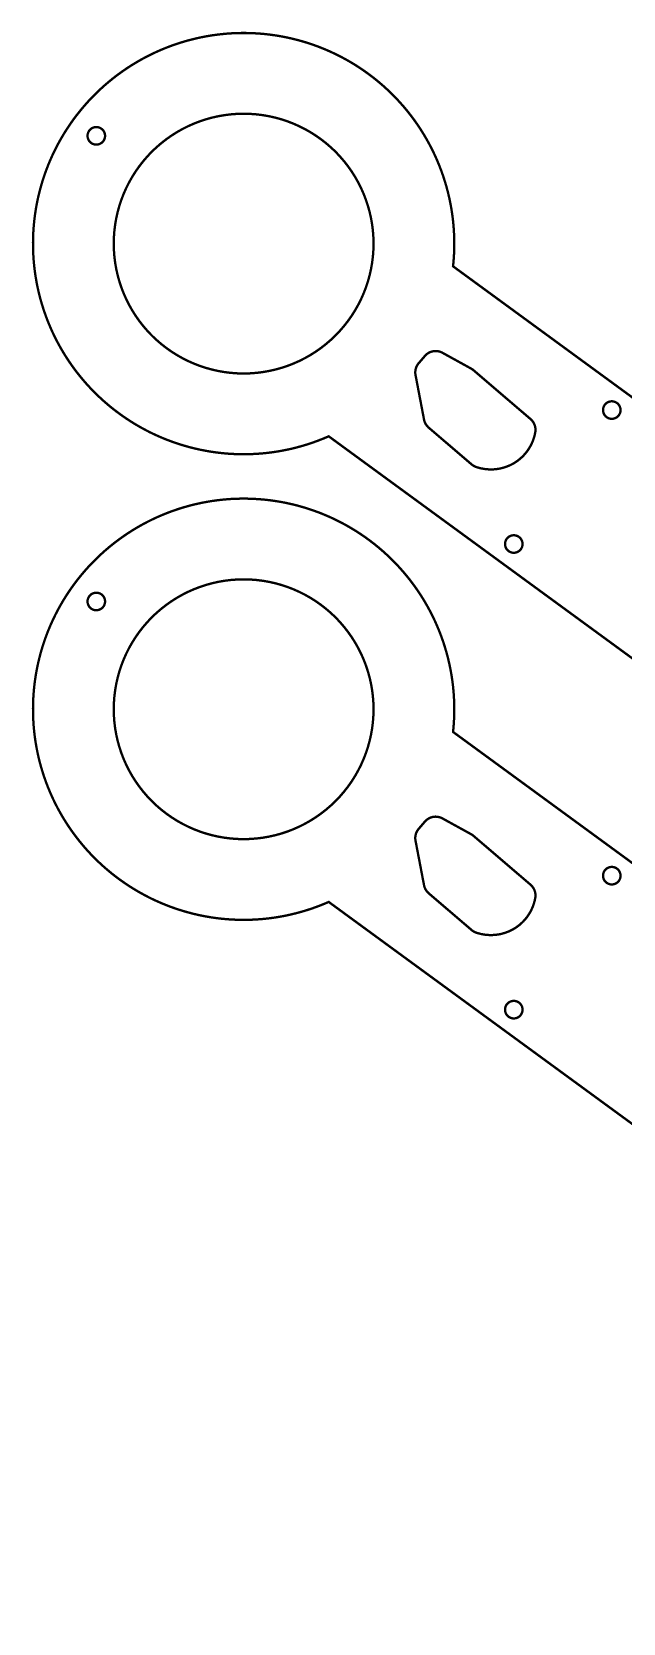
# Model space of a CAD drawing. Extents: x 0 to 521, y 0 to 371.
# Drawn here: x 0 to 84.2, y 144.2 to 370.8 of the extents above; entities that cross this region are included whole.
import ezdxf

# ---------------------------------------------------------------- set-up
doc = ezdxf.new("R2010")
doc.units = 0
doc.layers.get('0').update_dxf_attribs({"linetype": 'CONTINUOUS'})

msp = doc.modelspace()

# ---------------------------------------------------------------- linework, layer by layer
at = {"color": 0, "const_width": 0.3333}
for points in [[(270.424, 146.326), (42.2772, 313.208), (42.2772, 313.208), (42.0875, 313.124), (41.5133, 312.883), (40.7431, 312.581), (39.9668, 312.3), (39.1851, 312.042), (38.3983, 311.806), (37.6071, 311.592), (36.8117, 311.399), (36.0126, 311.229), (35.2103, 311.081), (34.4053, 310.954), (33.5981, 310.85), (32.7889, 310.768), (31.9785, 310.708), (31.1671, 310.669), (30.3551, 310.654), (29.5433, 310.66), (28.7319, 310.688), (27.9214, 310.737), (27.1124, 310.808), (26.305, 310.903), (25.5, 311.018), (24.6976, 311.156), (23.8986, 311.314), (23.1032, 311.496), (22.3118, 311.699), (21.525, 311.924), (20.7432, 312.171), (19.9669, 312.439), (19.1965, 312.729), (18.4325, 313.042), (17.6754, 313.376), (17.1118, 313.64), (16.9256, 313.732), (16.7394, 313.824), (16.1858, 314.108), (15.4589, 314.504), (14.7451, 314.918), (14.0447, 315.351), (13.358, 315.801), (12.6852, 316.271), (12.0267, 316.756), (11.3827, 317.258), (10.7535, 317.778), (10.1395, 318.314), (9.5408, 318.865), (8.9578, 319.432), (8.3908, 320.014), (7.84, 320.611), (7.3058, 321.224), (6.7884, 321.849), (6.2881, 322.487), (5.8052, 323.14), (5.34, 323.807), (4.8927, 324.485), (4.4637, 325.176), (4.0532, 325.879), (3.6616, 326.593), (3.2891, 327.319), (2.9359, 328.056), (2.6025, 328.803), (2.289, 329.561), (1.9958, 330.328), (1.7231, 331.106), (1.4713, 331.892), (1.2406, 332.686), (1.0808, 333.287), (1.0312, 333.489), (0.9817, 333.69), (0.8442, 334.297), (0.68, 335.108), (0.5386, 335.922), (0.4198, 336.737), (0.3237, 337.553), (0.2501, 338.369), (0.1989, 339.186), (0.1701, 340.003), (0.1635, 340.818), (0.1791, 341.633), (0.2167, 342.446), (0.2764, 343.257), (0.3579, 344.065), (0.4613, 344.871), (0.5863, 345.674), (0.733, 346.472), (0.9013, 347.267), (1.0909, 348.056), (1.302, 348.84), (1.5343, 349.619), (1.7878, 350.392), (2.0624, 351.158), (2.3581, 351.918), (2.6746, 352.669), (3.012, 353.414), (3.3701, 354.149), (3.7489, 354.876), (4.1482, 355.594), (4.5681, 356.303), (5.0083, 357), (5.4688, 357.688), (5.8271, 358.197), (5.9496, 358.365), (6.0721, 358.532), (6.4488, 359.028), (6.9646, 359.675), (7.4966, 360.306), (8.0444, 360.921), (8.6076, 361.518), (9.1858, 362.1), (9.7785, 362.664), (10.3854, 363.211), (11.0061, 363.74), (11.6403, 364.253), (12.2873, 364.746), (12.947, 365.222), (13.6188, 365.679), (14.3024, 366.118), (14.9975, 366.537), (15.7035, 366.939), (16.42, 367.319), (17.1468, 367.682), (17.8833, 368.025), (18.6292, 368.347), (19.3842, 368.65), (20.1476, 368.932), (20.9194, 369.193), (21.6989, 369.435), (22.4857, 369.654), (23.2796, 369.853), (24.08, 370.031), (24.8865, 370.186), (25.6989, 370.319), (26.5167, 370.431), (27.3396, 370.519), (27.9599, 370.574), (28.1669, 370.586), (28.3739, 370.6), (28.9957, 370.631), (29.8231, 370.651), (30.6485, 370.65), (31.4714, 370.625), (32.2914, 370.578), (33.1083, 370.508), (33.9215, 370.417), (34.7306, 370.304), (35.5351, 370.168), (36.3347, 370.011), (37.129, 369.833), (37.9174, 369.633), (38.6994, 369.414), (39.475, 369.172), (40.2435, 368.91), (41.0043, 368.626), (41.7574, 368.322), (42.5019, 367.999), (43.2378, 367.654), (43.9644, 367.29), (44.6814, 366.907), (45.3883, 366.503), (46.0847, 366.081), (46.7703, 365.638), (47.4444, 365.176), (48.1068, 364.696), (48.7571, 364.197), (49.3947, 363.679), (50.0192, 363.142), (50.6303, 362.588), (51.2275, 362.014), (51.6668, 361.574), (51.8104, 361.424), (51.954, 361.274), (52.3768, 360.817), (52.9246, 360.196), (53.4536, 359.563), (53.9637, 358.917), (54.4549, 358.258), (54.9268, 357.588), (55.3796, 356.906), (55.8128, 356.214), (56.2264, 355.51), (56.6203, 354.797), (56.9942, 354.074), (57.3481, 353.342), (57.6818, 352.601), (57.9951, 351.851), (58.2879, 351.094), (58.5601, 350.329), (58.8117, 349.557), (59.0422, 348.778), (59.2515, 347.993), (59.4397, 347.203), (59.6065, 346.407), (59.7519, 345.606), (59.8756, 344.801), (59.9774, 343.992), (60.0572, 343.178), (60.1149, 342.362), (60.1504, 341.543), (60.1635, 340.722), (60.154, 339.899), (60.1218, 339.074), (60.0668, 338.247), (60.0111, 337.628), (59.9889, 337.421), (288.561, 170.229)], [(270.424, 80.006), (42.2772, 246.888), (42.2772, 246.888), (42.0875, 246.803), (41.5133, 246.563), (40.7431, 246.26), (39.9668, 245.979), (39.1851, 245.721), (38.3983, 245.485), (37.6071, 245.271), (36.8117, 245.078), (36.0126, 244.908), (35.2103, 244.76), (34.4053, 244.633), (33.5981, 244.529), (32.7889, 244.447), (31.9785, 244.388), (31.1671, 244.349), (30.3551, 244.333), (29.5433, 244.339), (28.7319, 244.367), (27.9214, 244.417), (27.1124, 244.487), (26.305, 244.582), (25.5, 244.697), (24.6976, 244.835), (23.8986, 244.993), (23.1032, 245.175), (22.3118, 245.378), (21.525, 245.603), (20.7432, 245.85), (19.9669, 246.118), (19.1965, 246.408), (18.4325, 246.721), (17.6754, 247.056), (17.1118, 247.319), (16.9256, 247.411), (16.7394, 247.503), (16.1858, 247.787), (15.4589, 248.183), (14.7451, 248.597), (14.0447, 249.031), (13.358, 249.481), (12.6852, 249.95), (12.0267, 250.435), (11.3827, 250.938), (10.7535, 251.457), (10.1395, 251.993), (9.5408, 252.544), (8.9578, 253.111), (8.3908, 253.693), (7.84, 254.29), (7.3058, 254.903), (6.7884, 255.528), (6.2881, 256.168), (5.8052, 256.821), (5.34, 257.486), (4.8927, 258.165), (4.4637, 258.856), (4.0532, 259.558), (3.6616, 260.274), (3.2891, 260.999), (2.9359, 261.736), (2.6025, 262.483), (2.289, 263.24), (1.9958, 264.008), (1.7231, 264.785), (1.4713, 265.571), (1.2406, 266.365), (1.0808, 266.967), (1.0312, 267.168), (0.9817, 267.369), (0.8442, 267.978), (0.68, 268.789), (0.5386, 269.601), (0.4198, 270.417), (0.3237, 271.232), (0.2501, 272.049), (0.1989, 272.865), (0.1701, 273.682), (0.1635, 274.497), (0.1791, 275.313), (0.2167, 276.125), (0.2764, 276.936), (0.3579, 277.744), (0.4613, 278.55), (0.5863, 279.353), (0.733, 280.151), (0.9013, 280.946), (1.0909, 281.735), (1.302, 282.519), (1.5343, 283.299), (1.7878, 284.071), (2.0624, 284.838), (2.3581, 285.597), (2.6746, 286.349), (3.012, 287.093), (3.3701, 287.829), (3.7489, 288.556), (4.1482, 289.274), (4.5681, 289.982), (5.0083, 290.679), (5.4688, 291.368), (5.8271, 291.876), (5.9496, 292.044), (6.0721, 292.211), (6.4488, 292.707), (6.9646, 293.354), (7.4966, 293.985), (8.0444, 294.6), (8.6076, 295.199), (9.1858, 295.779), (9.7785, 296.343), (10.3854, 296.89), (11.0061, 297.419), (11.6403, 297.932), (12.2873, 298.425), (12.947, 298.901), (13.6188, 299.358), (14.3024, 299.797), (14.9975, 300.217), (15.7035, 300.618), (16.42, 301), (17.1468, 301.361), (17.8833, 301.704), (18.6292, 302.026), (19.3842, 302.329), (20.1476, 302.611), (20.9194, 302.874), (21.6989, 303.114), (22.4857, 303.333), (23.2796, 303.532), (24.08, 303.71), (24.8865, 303.865), (25.6989, 303.999), (26.5167, 304.11), (27.3396, 304.2), (27.9599, 304.253), (28.1669, 304.267), (28.3739, 304.281), (28.9957, 304.31), (29.8231, 304.331), (30.6485, 304.329), (31.4714, 304.304), (32.2914, 304.257), (33.1083, 304.188), (33.9215, 304.096), (34.7306, 303.983), (35.5351, 303.849), (36.3347, 303.692), (37.129, 303.513), (37.9174, 303.314), (38.6994, 303.093), (39.475, 302.851), (40.2435, 302.589), (41.0043, 302.306), (41.7574, 302.001), (42.5019, 301.678), (43.2378, 301.333), (43.9644, 300.969), (44.6814, 300.586), (45.3883, 300.182), (46.0847, 299.76), (46.7703, 299.317), (47.4444, 298.856), (48.1068, 298.375), (48.7571, 297.876), (49.3947, 297.358), (50.0192, 296.821), (50.6303, 296.267), (51.2275, 295.694), (51.6668, 295.253), (51.8104, 295.103), (51.954, 294.953), (52.3768, 294.496), (52.9246, 293.875), (53.4536, 293.242), (53.9637, 292.596), (54.4549, 291.938), (54.9268, 291.267), (55.3796, 290.586), (55.8128, 289.893), (56.2264, 289.19), (56.6203, 288.476), (56.9942, 287.753), (57.3481, 287.021), (57.6818, 286.281), (57.9951, 285.531), (58.2879, 284.774), (58.5601, 284.008), (58.8117, 283.236), (59.0422, 282.458), (59.2515, 281.674), (59.4397, 280.882), (59.6065, 280.086), (59.7519, 279.286), (59.8756, 278.481), (59.9774, 277.671), (60.0572, 276.857), (60.1149, 276.042), (60.1504, 275.222), (60.1635, 274.401), (60.154, 273.578), (60.1218, 272.753), (60.0668, 271.928), (60.0111, 271.307), (59.9889, 271.101), (288.561, 103.908)]]:
    msp.add_lwpolyline(points, dxfattribs=at)
at = {"color": 0}
for points in [[(270.424, 146.326), (42.2772, 313.208), (42.2772, 313.208), (42.0875, 313.124), (41.5133, 312.883), (40.7431, 312.581), (39.9668, 312.3), (39.1851, 312.042), (38.3983, 311.806), (37.6071, 311.592), (36.8117, 311.399), (36.0126, 311.229), (35.2103, 311.081), (34.4053, 310.954), (33.5981, 310.85), (32.7889, 310.768), (31.9785, 310.708), (31.1671, 310.669), (30.3551, 310.654), (29.5433, 310.66), (28.7319, 310.688), (27.9214, 310.737), (27.1124, 310.808), (26.305, 310.903), (25.5, 311.018), (24.6976, 311.156), (23.8986, 311.314), (23.1032, 311.496), (22.3118, 311.699), (21.525, 311.924), (20.7432, 312.171), (19.9669, 312.439), (19.1965, 312.729), (18.4325, 313.042), (17.6754, 313.376), (17.1118, 313.64), (16.9256, 313.732), (16.7394, 313.824), (16.1858, 314.108), (15.4589, 314.504), (14.7451, 314.918), (14.0447, 315.351), (13.358, 315.801), (12.6852, 316.271), (12.0267, 316.756), (11.3827, 317.258), (10.7535, 317.778), (10.1395, 318.314), (9.5408, 318.865), (8.9578, 319.432), (8.3908, 320.014), (7.84, 320.611), (7.3058, 321.224), (6.7884, 321.849), (6.2881, 322.487), (5.8052, 323.14), (5.34, 323.807), (4.8927, 324.485), (4.4637, 325.176), (4.0532, 325.879), (3.6616, 326.593), (3.2891, 327.319), (2.9359, 328.056), (2.6025, 328.803), (2.289, 329.561), (1.9958, 330.328), (1.7231, 331.106), (1.4713, 331.892), (1.2406, 332.686), (1.0808, 333.287), (1.0312, 333.489), (0.9817, 333.69), (0.8442, 334.297), (0.68, 335.108), (0.5386, 335.922), (0.4198, 336.737), (0.3237, 337.553), (0.2501, 338.369), (0.1989, 339.186), (0.1701, 340.003), (0.1635, 340.818), (0.1791, 341.633), (0.2167, 342.446), (0.2764, 343.257), (0.3579, 344.065), (0.4613, 344.871), (0.5863, 345.674), (0.733, 346.472), (0.9013, 347.267), (1.0909, 348.056), (1.302, 348.84), (1.5343, 349.619), (1.7878, 350.392), (2.0624, 351.158), (2.3581, 351.918), (2.6746, 352.669), (3.012, 353.414), (3.3701, 354.149), (3.7489, 354.876), (4.1482, 355.594), (4.5681, 356.303), (5.0083, 357), (5.4688, 357.688), (5.8271, 358.197), (5.9496, 358.365), (6.0721, 358.532), (6.4488, 359.028), (6.9646, 359.675), (7.4966, 360.306), (8.0444, 360.921), (8.6076, 361.518), (9.1858, 362.1), (9.7785, 362.664), (10.3854, 363.211), (11.0061, 363.74), (11.6403, 364.253), (12.2873, 364.746), (12.947, 365.222), (13.6188, 365.679), (14.3024, 366.118), (14.9975, 366.537), (15.7035, 366.939), (16.42, 367.319), (17.1468, 367.682), (17.8833, 368.025), (18.6292, 368.347), (19.3842, 368.65), (20.1476, 368.932), (20.9194, 369.193), (21.6989, 369.435), (22.4857, 369.654), (23.2796, 369.853), (24.08, 370.031), (24.8865, 370.186), (25.6989, 370.319), (26.5167, 370.431), (27.3396, 370.519), (27.9599, 370.574), (28.1669, 370.586), (28.3739, 370.6), (28.9957, 370.631), (29.8231, 370.651), (30.6485, 370.65), (31.4714, 370.625), (32.2914, 370.578), (33.1083, 370.508), (33.9215, 370.417), (34.7306, 370.304), (35.5351, 370.168), (36.3347, 370.011), (37.129, 369.833), (37.9174, 369.633), (38.6994, 369.414), (39.475, 369.172), (40.2435, 368.91), (41.0043, 368.626), (41.7574, 368.322), (42.5019, 367.999), (43.2378, 367.654), (43.9644, 367.29), (44.6814, 366.907), (45.3883, 366.503), (46.0847, 366.081), (46.7703, 365.638), (47.4444, 365.176), (48.1068, 364.696), (48.7571, 364.197), (49.3947, 363.679), (50.0192, 363.142), (50.6303, 362.588), (51.2275, 362.014), (51.6668, 361.574), (51.8104, 361.424), (51.954, 361.274), (52.3768, 360.817), (52.9246, 360.196), (53.4536, 359.563), (53.9637, 358.917), (54.4549, 358.258), (54.9268, 357.588), (55.3796, 356.906), (55.8128, 356.214), (56.2264, 355.51), (56.6203, 354.797), (56.9942, 354.074), (57.3481, 353.342), (57.6818, 352.601), (57.9951, 351.851), (58.2879, 351.094), (58.5601, 350.329), (58.8117, 349.557), (59.0422, 348.778), (59.2515, 347.993), (59.4397, 347.203), (59.6065, 346.407), (59.7519, 345.606), (59.8756, 344.801), (59.9774, 343.992), (60.0572, 343.178), (60.1149, 342.362), (60.1504, 341.543), (60.1635, 340.722), (60.154, 339.899), (60.1218, 339.074), (60.0668, 338.247), (60.0111, 337.628), (59.9889, 337.421), (288.561, 170.229)], [(270.424, 80.006), (42.2772, 246.888), (42.2772, 246.888), (42.0875, 246.803), (41.5133, 246.563), (40.7431, 246.26), (39.9668, 245.979), (39.1851, 245.721), (38.3983, 245.485), (37.6071, 245.271), (36.8117, 245.078), (36.0126, 244.908), (35.2103, 244.76), (34.4053, 244.633), (33.5981, 244.529), (32.7889, 244.447), (31.9785, 244.388), (31.1671, 244.349), (30.3551, 244.333), (29.5433, 244.339), (28.7319, 244.367), (27.9214, 244.417), (27.1124, 244.487), (26.305, 244.582), (25.5, 244.697), (24.6976, 244.835), (23.8986, 244.993), (23.1032, 245.175), (22.3118, 245.378), (21.525, 245.603), (20.7432, 245.85), (19.9669, 246.118), (19.1965, 246.408), (18.4325, 246.721), (17.6754, 247.056), (17.1118, 247.319), (16.9256, 247.411), (16.7394, 247.503), (16.1858, 247.787), (15.4589, 248.183), (14.7451, 248.597), (14.0447, 249.031), (13.358, 249.481), (12.6852, 249.95), (12.0267, 250.435), (11.3827, 250.938), (10.7535, 251.457), (10.1395, 251.993), (9.5408, 252.544), (8.9578, 253.111), (8.3908, 253.693), (7.84, 254.29), (7.3058, 254.903), (6.7884, 255.528), (6.2881, 256.168), (5.8052, 256.821), (5.34, 257.486), (4.8927, 258.165), (4.4637, 258.856), (4.0532, 259.558), (3.6616, 260.274), (3.2891, 260.999), (2.9359, 261.736), (2.6025, 262.483), (2.289, 263.24), (1.9958, 264.008), (1.7231, 264.785), (1.4713, 265.571), (1.2406, 266.365), (1.0808, 266.967), (1.0312, 267.168), (0.9817, 267.369), (0.8442, 267.978), (0.68, 268.789), (0.5386, 269.601), (0.4198, 270.417), (0.3237, 271.232), (0.2501, 272.049), (0.1989, 272.865), (0.1701, 273.682), (0.1635, 274.497), (0.1791, 275.313), (0.2167, 276.125), (0.2764, 276.936), (0.3579, 277.744), (0.4613, 278.55), (0.5863, 279.353), (0.733, 280.151), (0.9013, 280.946), (1.0909, 281.735), (1.302, 282.519), (1.5343, 283.299), (1.7878, 284.071), (2.0624, 284.838), (2.3581, 285.597), (2.6746, 286.349), (3.012, 287.093), (3.3701, 287.829), (3.7489, 288.556), (4.1482, 289.274), (4.5681, 289.982), (5.0083, 290.679), (5.4688, 291.368), (5.8271, 291.876), (5.9496, 292.044), (6.0721, 292.211), (6.4488, 292.707), (6.9646, 293.354), (7.4966, 293.985), (8.0444, 294.6), (8.6076, 295.199), (9.1858, 295.779), (9.7785, 296.343), (10.3854, 296.89), (11.0061, 297.419), (11.6403, 297.932), (12.2873, 298.425), (12.947, 298.901), (13.6188, 299.358), (14.3024, 299.797), (14.9975, 300.217), (15.7035, 300.618), (16.42, 301), (17.1468, 301.361), (17.8833, 301.704), (18.6292, 302.026), (19.3842, 302.329), (20.1476, 302.611), (20.9194, 302.874), (21.6989, 303.114), (22.4857, 303.333), (23.2796, 303.532), (24.08, 303.71), (24.8865, 303.865), (25.6989, 303.999), (26.5167, 304.11), (27.3396, 304.2), (27.9599, 304.253), (28.1669, 304.267), (28.3739, 304.281), (28.9957, 304.31), (29.8231, 304.331), (30.6485, 304.329), (31.4714, 304.304), (32.2914, 304.257), (33.1083, 304.188), (33.9215, 304.096), (34.7306, 303.983), (35.5351, 303.849), (36.3347, 303.692), (37.129, 303.513), (37.9174, 303.314), (38.6994, 303.093), (39.475, 302.851), (40.2435, 302.589), (41.0043, 302.306), (41.7574, 302.001), (42.5019, 301.678), (43.2378, 301.333), (43.9644, 300.969), (44.6814, 300.586), (45.3883, 300.182), (46.0847, 299.76), (46.7703, 299.317), (47.4444, 298.856), (48.1068, 298.375), (48.7571, 297.876), (49.3947, 297.358), (50.0192, 296.821), (50.6303, 296.267), (51.2275, 295.694), (51.6668, 295.253), (51.8104, 295.103), (51.954, 294.953), (52.3768, 294.496), (52.9246, 293.875), (53.4536, 293.242), (53.9637, 292.596), (54.4549, 291.938), (54.9268, 291.267), (55.3796, 290.586), (55.8128, 289.893), (56.2264, 289.19), (56.6203, 288.476), (56.9942, 287.753), (57.3481, 287.021), (57.6818, 286.281), (57.9951, 285.531), (58.2879, 284.774), (58.5601, 284.008), (58.8117, 283.236), (59.0422, 282.458), (59.2515, 281.674), (59.4397, 280.882), (59.6065, 280.086), (59.7519, 279.286), (59.8756, 278.481), (59.9774, 277.671), (60.0572, 276.857), (60.1149, 276.042), (60.1504, 275.222), (60.1635, 274.401), (60.154, 273.578), (60.1218, 272.753), (60.0668, 271.928), (60.0111, 271.307), (59.9889, 271.101), (288.561, 103.908)]]:
    msp.add_lwpolyline(points, dxfattribs=at)
at = {"color": 0, "const_width": 0.3333}
for points in [[(30.1633, 322.153), (29.934, 322.153), (29.246, 322.176), (28.3349, 322.243), (27.4314, 322.356), (26.5372, 322.513), (25.6539, 322.711), (24.7829, 322.953), (23.9256, 323.236), (23.0836, 323.561), (22.2586, 323.926), (21.4518, 324.332), (20.665, 324.778), (19.8996, 325.261), (19.1569, 325.783), (18.4387, 326.343), (17.7465, 326.939), (17.244, 327.41), (17.0818, 327.572), (16.9196, 327.733), (16.4492, 328.236), (15.8529, 328.929), (15.2935, 329.647), (14.7715, 330.389), (14.2878, 331.154), (13.8427, 331.942), (13.4371, 332.749), (13.0716, 333.574), (12.7466, 334.415), (12.463, 335.272), (12.2212, 336.144), (12.0221, 337.028), (11.866, 337.921), (11.7538, 338.825), (11.6861, 339.736), (11.6634, 340.424), (11.6634, 340.653), (11.6634, 340.882), (11.6861, 341.571), (11.7538, 342.482), (11.866, 343.385), (12.0221, 344.279), (12.2212, 345.162), (12.463, 346.033), (12.7466, 346.89), (13.0716, 347.733), (13.4371, 348.558), (13.8427, 349.365), (14.2878, 350.151), (14.7715, 350.917), (15.2935, 351.66), (15.8529, 352.378), (16.4492, 353.069), (16.9197, 353.572), (17.0818, 353.735), (17.244, 353.897), (17.7465, 354.367), (18.4387, 354.964), (19.1569, 355.524), (19.8996, 356.044), (20.665, 356.529), (21.4518, 356.974), (22.2586, 357.379), (23.0836, 357.744), (23.9256, 358.069), (24.7829, 358.354), (25.6539, 358.596), (26.5372, 358.794), (27.4314, 358.95), (28.3349, 359.063), (29.246, 359.131), (29.934, 359.153), (30.1633, 359.153), (30.3926, 359.153), (31.0807, 359.131), (31.9918, 359.063), (32.8953, 358.95), (33.7894, 358.794), (34.6728, 358.596), (35.5437, 358.354), (36.4011, 358.069), (37.2431, 357.744), (38.0681, 357.379), (38.8749, 356.974), (39.6617, 356.529), (40.4271, 356.044), (41.1697, 355.524), (41.8879, 354.964), (42.5801, 354.367), (43.0826, 353.897), (43.2449, 353.735), (43.4069, 353.572), (43.8775, 353.069), (44.4738, 352.378), (45.0332, 351.66), (45.5551, 350.917), (46.0389, 350.151), (46.4839, 349.365), (46.8896, 348.558), (47.2551, 347.733), (47.5801, 346.89), (47.8637, 346.033), (48.1054, 345.162), (48.3046, 344.279), (48.4607, 343.385), (48.5729, 342.482), (48.6407, 341.571), (48.6635, 340.882), (48.6635, 340.653), (48.6635, 340.424), (48.6407, 339.736), (48.5729, 338.825), (48.4607, 337.921), (48.3046, 337.028), (48.1054, 336.144), (47.8637, 335.272), (47.5801, 334.415), (47.2551, 333.574), (46.8896, 332.749), (46.4839, 331.942), (46.0389, 331.154), (45.5551, 330.389), (45.0332, 329.647), (44.4738, 328.929), (43.8775, 328.236), (43.4069, 327.733), (43.2449, 327.572), (43.0826, 327.41), (42.5801, 326.939), (41.8879, 326.343), (41.1697, 325.783), (40.4271, 325.261), (39.6617, 324.778), (38.8749, 324.332), (38.0681, 323.926), (37.2431, 323.561), (36.4011, 323.236), (35.5437, 322.953), (34.6728, 322.711), (33.7894, 322.513), (32.8953, 322.356), (31.9918, 322.243), (31.0807, 322.176), (30.3926, 322.153), (30.1633, 322.153)], [(9.1781, 354.753), (9.1151, 354.753), (8.9262, 354.779), (8.6915, 354.851), (8.4792, 354.967), (8.2942, 355.119), (8.1415, 355.304), (8.0263, 355.517), (7.9535, 355.751), (7.9281, 355.94), (7.9281, 356.003), (7.9281, 356.067), (7.9535, 356.256), (8.0263, 356.49), (8.1415, 356.703), (8.2942, 356.888), (8.4792, 357.04), (8.6915, 357.156), (8.9262, 357.228), (9.1151, 357.253), (9.1781, 357.253), (9.241, 357.253), (9.43, 357.228), (9.6646, 357.156), (9.877, 357.04), (10.062, 356.888), (10.2146, 356.703), (10.3299, 356.49), (10.4027, 356.256), (10.4281, 356.067), (10.4281, 356.003), (10.4281, 355.94), (10.4027, 355.751), (10.3299, 355.517), (10.2146, 355.304), (10.062, 355.119), (9.877, 354.967), (9.6646, 354.851), (9.43, 354.779), (9.241, 354.753), (9.1781, 354.753)], [(62.9018, 322.618), (62.8758, 322.64), (62.74, 322.743), (62.5961, 322.835), (62.5663, 322.851), (58.4697, 325.108), (58.3933, 325.15), (58.1499, 325.25), (57.8179, 325.332), (57.4812, 325.357), (57.1474, 325.325), (56.8233, 325.237), (56.5168, 325.097), (56.235, 324.903), (56.0419, 324.724), (55.9853, 324.658), (55.0882, 323.611), (55.0514, 323.568), (54.9508, 323.431), (54.8356, 323.237), (54.7433, 323.035), (54.6743, 322.824), (54.6292, 322.606), (54.6086, 322.383), (54.6129, 322.158), (54.6322, 321.99), (54.6429, 321.935), (55.8574, 315.582), (55.8732, 315.499), (55.9485, 315.257), (56.0918, 314.954), (56.2839, 314.679), (56.4569, 314.493), (56.5208, 314.439), (62.6265, 309.21), (62.6736, 309.169), (62.9296, 308.996), (63.2083, 308.861), (63.2669, 308.84), (63.4324, 308.783), (63.9415, 308.646), (64.6269, 308.526), (65.3176, 308.482), (66.0071, 308.511), (66.6893, 308.615), (67.3582, 308.793), (68.0076, 309.043), (68.4806, 309.276), (68.6317, 309.365), (68.7075, 309.41), (68.9303, 309.551), (69.2167, 309.754), (69.4903, 309.969), (69.751, 310.2), (69.9982, 310.442), (70.2314, 310.697), (70.4501, 310.965), (70.654, 311.243), (70.8428, 311.532), (71.0157, 311.831), (71.1726, 312.139), (71.3129, 312.456), (71.4361, 312.781), (71.5419, 313.112), (71.6299, 313.451), (71.6844, 313.711), (71.6994, 313.797), (71.7106, 313.861), (71.7272, 314.058), (71.721, 314.317), (71.6817, 314.571), (71.6106, 314.817), (71.5087, 315.05), (71.3772, 315.271), (71.2172, 315.475), (71.0794, 315.615), (71.0297, 315.658), (62.9018, 322.618)], [(82.5956, 315.696), (82.5326, 315.696), (82.3436, 315.721), (82.109, 315.793), (81.8967, 315.908), (81.7117, 316.061), (81.559, 316.247), (81.4438, 316.458), (81.371, 316.693), (81.3456, 316.882), (81.3456, 316.946), (81.3456, 317.008), (81.371, 317.197), (81.4438, 317.432), (81.559, 317.644), (81.7117, 317.829), (81.8967, 317.982), (82.109, 318.097), (82.3436, 318.169), (82.5326, 318.196), (82.5956, 318.196), (82.6585, 318.196), (82.8475, 318.169), (83.0821, 318.097), (83.2944, 317.982), (83.4794, 317.829), (83.6321, 317.644), (83.7474, 317.432), (83.8201, 317.197), (83.8456, 317.008), (83.8456, 316.946), (83.8456, 316.882), (83.8201, 316.693), (83.7474, 316.458), (83.6321, 316.247), (83.4794, 316.061), (83.2944, 315.908), (83.0821, 315.793), (82.8475, 315.721), (82.6585, 315.696), (82.5956, 315.696)], [(68.6389, 296.615), (68.5758, 296.615), (68.3869, 296.64), (68.1524, 296.714), (67.94, 296.829), (67.755, 296.981), (67.6024, 297.167), (67.4871, 297.379), (67.4143, 297.612), (67.3889, 297.803), (67.3889, 297.865), (67.3889, 297.928), (67.4143, 298.117), (67.4871, 298.351), (67.6024, 298.564), (67.755, 298.749), (67.94, 298.901), (68.1524, 299.017), (68.3869, 299.09), (68.5758, 299.115), (68.6389, 299.115), (68.7018, 299.115), (68.8908, 299.09), (69.1254, 299.017), (69.3378, 298.901), (69.5228, 298.749), (69.6754, 298.564), (69.7907, 298.351), (69.8635, 298.117), (69.8889, 297.928), (69.8889, 297.865), (69.8889, 297.803), (69.8635, 297.612), (69.7907, 297.379), (69.6754, 297.167), (69.5228, 296.981), (69.3378, 296.829), (69.1254, 296.714), (68.8908, 296.64), (68.7018, 296.615), (68.6389, 296.615)], [(30.1633, 255.832), (29.934, 255.832), (29.246, 255.856), (28.3349, 255.924), (27.4314, 256.035), (26.5372, 256.192), (25.6539, 256.39), (24.7829, 256.632), (23.9256, 256.915), (23.0836, 257.24), (22.2586, 257.607), (21.4518, 258.013), (20.665, 258.457), (19.8996, 258.94), (19.1569, 259.463), (18.4387, 260.022), (17.7465, 260.618), (17.244, 261.089), (17.0818, 261.251), (16.9196, 261.414), (16.4492, 261.915), (15.8529, 262.608), (15.2935, 263.326), (14.7715, 264.068), (14.2878, 264.835), (13.8427, 265.621), (13.4371, 266.428), (13.0716, 267.253), (12.7466, 268.094), (12.463, 268.953), (12.2212, 269.824), (12.0221, 270.707), (11.866, 271.6), (11.7538, 272.504), (11.6861, 273.415), (11.6634, 274.103), (11.6634, 274.332), (11.6634, 274.563), (11.6861, 275.25), (11.7538, 276.161), (11.866, 277.064), (12.0221, 277.958), (12.2212, 278.842), (12.463, 279.713), (12.7466, 280.571), (13.0716, 281.412), (13.4371, 282.237), (13.8427, 283.044), (14.2878, 283.831), (14.7715, 284.596), (15.2935, 285.339), (15.8529, 286.057), (16.4492, 286.749), (16.9197, 287.251), (17.0818, 287.414), (17.244, 287.576), (17.7465, 288.047), (18.4387, 288.643), (19.1569, 289.203), (19.8996, 289.725), (20.665, 290.208), (21.4518, 290.653), (22.2586, 291.058), (23.0836, 291.425), (23.9256, 291.749), (24.7829, 292.033), (25.6539, 292.275), (26.5372, 292.474), (27.4314, 292.629), (28.3349, 292.742), (29.246, 292.81), (29.934, 292.832), (30.1633, 292.832), (30.3926, 292.832), (31.0807, 292.81), (31.9918, 292.742), (32.8953, 292.629), (33.7894, 292.474), (34.6728, 292.275), (35.5437, 292.033), (36.4011, 291.749), (37.2431, 291.425), (38.0681, 291.058), (38.8749, 290.653), (39.6617, 290.208), (40.4271, 289.725), (41.1697, 289.203), (41.8879, 288.643), (42.5801, 288.047), (43.0826, 287.576), (43.2449, 287.414), (43.4069, 287.251), (43.8775, 286.749), (44.4738, 286.057), (45.0332, 285.339), (45.5551, 284.596), (46.0389, 283.831), (46.4839, 283.044), (46.8896, 282.237), (47.2551, 281.412), (47.5801, 280.571), (47.8637, 279.713), (48.1054, 278.842), (48.3046, 277.958), (48.4607, 277.064), (48.5729, 276.161), (48.6407, 275.25), (48.6635, 274.563), (48.6635, 274.332), (48.6635, 274.103), (48.6407, 273.415), (48.5729, 272.504), (48.4607, 271.6), (48.3046, 270.707), (48.1054, 269.824), (47.8637, 268.953), (47.5801, 268.094), (47.2551, 267.253), (46.8896, 266.428), (46.4839, 265.621), (46.0389, 264.835), (45.5551, 264.068), (45.0332, 263.326), (44.4738, 262.608), (43.8775, 261.915), (43.4069, 261.414), (43.2449, 261.251), (43.0826, 261.089), (42.5801, 260.618), (41.8879, 260.022), (41.1697, 259.463), (40.4271, 258.94), (39.6617, 258.457), (38.8749, 258.013), (38.0681, 257.607), (37.2431, 257.24), (36.4011, 256.915), (35.5437, 256.632), (34.6728, 256.39), (33.7894, 256.192), (32.8953, 256.035), (31.9918, 255.924), (31.0807, 255.856), (30.3926, 255.832), (30.1633, 255.832)], [(9.1781, 288.432), (9.1151, 288.432), (8.9262, 288.458), (8.6915, 288.531), (8.4792, 288.646), (8.2942, 288.799), (8.1415, 288.983), (8.0263, 289.196), (7.9535, 289.431), (7.9281, 289.619), (7.9281, 289.682), (7.9281, 289.746), (7.9535, 289.935), (8.0263, 290.169), (8.1415, 290.382), (8.2942, 290.567), (8.4792, 290.719), (8.6915, 290.835), (8.9262, 290.907), (9.1151, 290.932), (9.1781, 290.932), (9.241, 290.932), (9.43, 290.907), (9.6646, 290.835), (9.877, 290.719), (10.062, 290.567), (10.2146, 290.382), (10.3299, 290.169), (10.4027, 289.935), (10.4281, 289.746), (10.4281, 289.682), (10.4281, 289.619), (10.4027, 289.431), (10.3299, 289.196), (10.2146, 288.983), (10.062, 288.799), (9.877, 288.646), (9.6646, 288.531), (9.43, 288.458), (9.241, 288.432), (9.1781, 288.432)], [(62.9018, 256.297), (62.8758, 256.319), (62.74, 256.422), (62.5961, 256.514), (62.5663, 256.531), (58.4697, 258.787), (58.3933, 258.831), (58.1499, 258.929), (57.8179, 259.013), (57.4812, 259.036), (57.1474, 259.004), (56.8233, 258.917), (56.5168, 258.776), (56.235, 258.582), (56.0419, 258.404), (55.9853, 258.338), (55.0882, 257.29), (55.0514, 257.247), (54.9508, 257.11), (54.8356, 256.917), (54.7433, 256.714), (54.6743, 256.503), (54.6292, 256.285), (54.6086, 256.063), (54.6129, 255.838), (54.6322, 255.669), (54.6429, 255.614), (55.8574, 249.261), (55.8732, 249.179), (55.9485, 248.936), (56.0918, 248.633), (56.2839, 248.358), (56.4569, 248.172), (56.5208, 248.118), (62.6265, 242.889), (62.6736, 242.849), (62.9296, 242.675), (63.2083, 242.54), (63.2669, 242.521), (63.4324, 242.463), (63.9415, 242.325), (64.6269, 242.206), (65.3176, 242.161), (66.0071, 242.192), (66.6893, 242.294), (67.3582, 242.472), (68.0076, 242.722), (68.4806, 242.956), (68.6317, 243.044), (68.7075, 243.089), (68.9303, 243.231), (69.2167, 243.433), (69.4903, 243.649), (69.751, 243.879), (69.9982, 244.122), (70.2314, 244.376), (70.4501, 244.644), (70.654, 244.922), (70.8428, 245.211), (71.0157, 245.51), (71.1726, 245.818), (71.3129, 246.135), (71.4361, 246.46), (71.5419, 246.792), (71.6299, 247.132), (71.6844, 247.39), (71.6994, 247.476), (71.7106, 247.542), (71.7272, 247.737), (71.721, 247.996), (71.6817, 248.25), (71.6106, 248.496), (71.5087, 248.731), (71.3772, 248.95), (71.2172, 249.154), (71.0794, 249.294), (71.0297, 249.338), (62.9018, 256.297)], [(82.5956, 249.375), (82.5326, 249.375), (82.3436, 249.4), (82.109, 249.474), (81.8967, 249.589), (81.7117, 249.74), (81.559, 249.926), (81.4438, 250.139), (81.371, 250.372), (81.3456, 250.563), (81.3456, 250.625), (81.3456, 250.688), (81.371, 250.876), (81.4438, 251.111), (81.559, 251.324), (81.7117, 251.508), (81.8967, 251.661), (82.109, 251.776), (82.3436, 251.85), (82.5326, 251.875), (82.5956, 251.875), (82.6585, 251.875), (82.8475, 251.85), (83.0821, 251.776), (83.2944, 251.661), (83.4794, 251.508), (83.6321, 251.324), (83.7474, 251.111), (83.8201, 250.876), (83.8456, 250.688), (83.8456, 250.625), (83.8456, 250.563), (83.8201, 250.372), (83.7474, 250.139), (83.6321, 249.926), (83.4794, 249.74), (83.2944, 249.589), (83.0821, 249.474), (82.8475, 249.4), (82.6585, 249.375), (82.5956, 249.375)], [(68.6389, 230.294), (68.5758, 230.294), (68.3869, 230.319), (68.1524, 230.393), (67.94, 230.508), (67.755, 230.661), (67.6024, 230.846), (67.4871, 231.058), (67.4143, 231.293), (67.3889, 231.482), (67.3889, 231.544), (67.3889, 231.607), (67.4143, 231.796), (67.4871, 232.031), (67.6024, 232.243), (67.755, 232.428), (67.94, 232.581), (68.1524, 232.696), (68.3869, 232.769), (68.5758, 232.794), (68.6389, 232.794), (68.7018, 232.794), (68.8908, 232.769), (69.1254, 232.696), (69.3378, 232.581), (69.5228, 232.428), (69.6754, 232.243), (69.7907, 232.031), (69.8635, 231.796), (69.8889, 231.607), (69.8889, 231.544), (69.8889, 231.482), (69.8635, 231.293), (69.7907, 231.058), (69.6754, 230.846), (69.5228, 230.661), (69.3378, 230.508), (69.1254, 230.393), (68.8908, 230.319), (68.7018, 230.294), (68.6389, 230.294)]]:
    msp.add_lwpolyline(points, close=True, dxfattribs=at)
at = {"color": 0}
for points in [[(30.1633, 322.153), (29.934, 322.153), (29.246, 322.176), (28.3349, 322.243), (27.4314, 322.356), (26.5372, 322.513), (25.6539, 322.711), (24.7829, 322.953), (23.9256, 323.236), (23.0836, 323.561), (22.2586, 323.926), (21.4518, 324.332), (20.665, 324.778), (19.8996, 325.261), (19.1569, 325.783), (18.4387, 326.343), (17.7465, 326.939), (17.244, 327.41), (17.0818, 327.572), (16.9196, 327.733), (16.4492, 328.236), (15.8529, 328.929), (15.2935, 329.647), (14.7715, 330.389), (14.2878, 331.154), (13.8427, 331.942), (13.4371, 332.749), (13.0716, 333.574), (12.7466, 334.415), (12.463, 335.272), (12.2212, 336.144), (12.0221, 337.028), (11.866, 337.921), (11.7538, 338.825), (11.6861, 339.736), (11.6634, 340.424), (11.6634, 340.653), (11.6634, 340.882), (11.6861, 341.571), (11.7538, 342.482), (11.866, 343.385), (12.0221, 344.279), (12.2212, 345.162), (12.463, 346.033), (12.7466, 346.89), (13.0716, 347.733), (13.4371, 348.558), (13.8427, 349.365), (14.2878, 350.151), (14.7715, 350.917), (15.2935, 351.66), (15.8529, 352.378), (16.4492, 353.069), (16.9197, 353.572), (17.0818, 353.735), (17.244, 353.897), (17.7465, 354.367), (18.4387, 354.964), (19.1569, 355.524), (19.8996, 356.044), (20.665, 356.529), (21.4518, 356.974), (22.2586, 357.379), (23.0836, 357.744), (23.9256, 358.069), (24.7829, 358.354), (25.6539, 358.596), (26.5372, 358.794), (27.4314, 358.95), (28.3349, 359.063), (29.246, 359.131), (29.934, 359.153), (30.1633, 359.153), (30.3926, 359.153), (31.0807, 359.131), (31.9918, 359.063), (32.8953, 358.95), (33.7894, 358.794), (34.6728, 358.596), (35.5437, 358.354), (36.4011, 358.069), (37.2431, 357.744), (38.0681, 357.379), (38.8749, 356.974), (39.6617, 356.529), (40.4271, 356.044), (41.1697, 355.524), (41.8879, 354.964), (42.5801, 354.367), (43.0826, 353.897), (43.2449, 353.735), (43.4069, 353.572), (43.8775, 353.069), (44.4738, 352.378), (45.0332, 351.66), (45.5551, 350.917), (46.0389, 350.151), (46.4839, 349.365), (46.8896, 348.558), (47.2551, 347.733), (47.5801, 346.89), (47.8637, 346.033), (48.1054, 345.162), (48.3046, 344.279), (48.4607, 343.385), (48.5729, 342.482), (48.6407, 341.571), (48.6635, 340.882), (48.6635, 340.653), (48.6635, 340.424), (48.6407, 339.736), (48.5729, 338.825), (48.4607, 337.921), (48.3046, 337.028), (48.1054, 336.144), (47.8637, 335.272), (47.5801, 334.415), (47.2551, 333.574), (46.8896, 332.749), (46.4839, 331.942), (46.0389, 331.154), (45.5551, 330.389), (45.0332, 329.647), (44.4738, 328.929), (43.8775, 328.236), (43.4069, 327.733), (43.2449, 327.572), (43.0826, 327.41), (42.5801, 326.939), (41.8879, 326.343), (41.1697, 325.783), (40.4271, 325.261), (39.6617, 324.778), (38.8749, 324.332), (38.0681, 323.926), (37.2431, 323.561), (36.4011, 323.236), (35.5437, 322.953), (34.6728, 322.711), (33.7894, 322.513), (32.8953, 322.356), (31.9918, 322.243), (31.0807, 322.176), (30.3926, 322.153), (30.1633, 322.153)], [(9.1781, 354.753), (9.1151, 354.753), (8.9262, 354.779), (8.6915, 354.851), (8.4792, 354.967), (8.2942, 355.119), (8.1415, 355.304), (8.0263, 355.517), (7.9535, 355.751), (7.9281, 355.94), (7.9281, 356.003), (7.9281, 356.067), (7.9535, 356.256), (8.0263, 356.49), (8.1415, 356.703), (8.2942, 356.888), (8.4792, 357.04), (8.6915, 357.156), (8.9262, 357.228), (9.1151, 357.253), (9.1781, 357.253), (9.241, 357.253), (9.43, 357.228), (9.6646, 357.156), (9.877, 357.04), (10.062, 356.888), (10.2146, 356.703), (10.3299, 356.49), (10.4027, 356.256), (10.4281, 356.067), (10.4281, 356.003), (10.4281, 355.94), (10.4027, 355.751), (10.3299, 355.517), (10.2146, 355.304), (10.062, 355.119), (9.877, 354.967), (9.6646, 354.851), (9.43, 354.779), (9.241, 354.753), (9.1781, 354.753)], [(62.9018, 322.618), (62.8758, 322.64), (62.74, 322.743), (62.5961, 322.835), (62.5663, 322.851), (58.4697, 325.108), (58.3933, 325.15), (58.1499, 325.25), (57.8179, 325.332), (57.4812, 325.357), (57.1474, 325.325), (56.8233, 325.237), (56.5168, 325.097), (56.235, 324.903), (56.0419, 324.724), (55.9853, 324.658), (55.0882, 323.611), (55.0514, 323.568), (54.9508, 323.431), (54.8356, 323.237), (54.7433, 323.035), (54.6743, 322.824), (54.6292, 322.606), (54.6086, 322.383), (54.6129, 322.158), (54.6322, 321.99), (54.6429, 321.935), (55.8574, 315.582), (55.8732, 315.499), (55.9485, 315.257), (56.0918, 314.954), (56.2839, 314.679), (56.4569, 314.493), (56.5208, 314.439), (62.6265, 309.21), (62.6736, 309.169), (62.9296, 308.996), (63.2083, 308.861), (63.2669, 308.84), (63.4324, 308.783), (63.9415, 308.646), (64.6269, 308.526), (65.3176, 308.482), (66.0071, 308.511), (66.6893, 308.615), (67.3582, 308.793), (68.0076, 309.043), (68.4806, 309.276), (68.6317, 309.365), (68.7075, 309.41), (68.9303, 309.551), (69.2167, 309.754), (69.4903, 309.969), (69.751, 310.2), (69.9982, 310.442), (70.2314, 310.697), (70.4501, 310.965), (70.654, 311.243), (70.8428, 311.532), (71.0157, 311.831), (71.1726, 312.139), (71.3129, 312.456), (71.4361, 312.781), (71.5419, 313.112), (71.6299, 313.451), (71.6844, 313.711), (71.6994, 313.797), (71.7106, 313.861), (71.7272, 314.058), (71.721, 314.317), (71.6817, 314.571), (71.6106, 314.817), (71.5087, 315.05), (71.3772, 315.271), (71.2172, 315.475), (71.0794, 315.615), (71.0297, 315.658), (62.9018, 322.618)], [(82.5956, 315.696), (82.5326, 315.696), (82.3436, 315.721), (82.109, 315.793), (81.8967, 315.908), (81.7117, 316.061), (81.559, 316.247), (81.4438, 316.458), (81.371, 316.693), (81.3456, 316.882), (81.3456, 316.946), (81.3456, 317.008), (81.371, 317.197), (81.4438, 317.432), (81.559, 317.644), (81.7117, 317.829), (81.8967, 317.982), (82.109, 318.097), (82.3436, 318.169), (82.5326, 318.196), (82.5956, 318.196), (82.6585, 318.196), (82.8475, 318.169), (83.0821, 318.097), (83.2944, 317.982), (83.4794, 317.829), (83.6321, 317.644), (83.7474, 317.432), (83.8201, 317.197), (83.8456, 317.008), (83.8456, 316.946), (83.8456, 316.882), (83.8201, 316.693), (83.7474, 316.458), (83.6321, 316.247), (83.4794, 316.061), (83.2944, 315.908), (83.0821, 315.793), (82.8475, 315.721), (82.6585, 315.696), (82.5956, 315.696)], [(68.6389, 296.615), (68.5758, 296.615), (68.3869, 296.64), (68.1524, 296.714), (67.94, 296.829), (67.755, 296.981), (67.6024, 297.167), (67.4871, 297.379), (67.4143, 297.612), (67.3889, 297.803), (67.3889, 297.865), (67.3889, 297.928), (67.4143, 298.117), (67.4871, 298.351), (67.6024, 298.564), (67.755, 298.749), (67.94, 298.901), (68.1524, 299.017), (68.3869, 299.09), (68.5758, 299.115), (68.6389, 299.115), (68.7018, 299.115), (68.8908, 299.09), (69.1254, 299.017), (69.3378, 298.901), (69.5228, 298.749), (69.6754, 298.564), (69.7907, 298.351), (69.8635, 298.117), (69.8889, 297.928), (69.8889, 297.865), (69.8889, 297.803), (69.8635, 297.612), (69.7907, 297.379), (69.6754, 297.167), (69.5228, 296.981), (69.3378, 296.829), (69.1254, 296.714), (68.8908, 296.64), (68.7018, 296.615), (68.6389, 296.615)], [(30.1633, 255.832), (29.934, 255.832), (29.246, 255.856), (28.3349, 255.924), (27.4314, 256.035), (26.5372, 256.192), (25.6539, 256.39), (24.7829, 256.632), (23.9256, 256.915), (23.0836, 257.24), (22.2586, 257.607), (21.4518, 258.013), (20.665, 258.457), (19.8996, 258.94), (19.1569, 259.463), (18.4387, 260.022), (17.7465, 260.618), (17.244, 261.089), (17.0818, 261.251), (16.9196, 261.414), (16.4492, 261.915), (15.8529, 262.608), (15.2935, 263.326), (14.7715, 264.068), (14.2878, 264.835), (13.8427, 265.621), (13.4371, 266.428), (13.0716, 267.253), (12.7466, 268.094), (12.463, 268.953), (12.2212, 269.824), (12.0221, 270.707), (11.866, 271.6), (11.7538, 272.504), (11.6861, 273.415), (11.6634, 274.103), (11.6634, 274.332), (11.6634, 274.563), (11.6861, 275.25), (11.7538, 276.161), (11.866, 277.064), (12.0221, 277.958), (12.2212, 278.842), (12.463, 279.713), (12.7466, 280.571), (13.0716, 281.412), (13.4371, 282.237), (13.8427, 283.044), (14.2878, 283.831), (14.7715, 284.596), (15.2935, 285.339), (15.8529, 286.057), (16.4492, 286.749), (16.9197, 287.251), (17.0818, 287.414), (17.244, 287.576), (17.7465, 288.047), (18.4387, 288.643), (19.1569, 289.203), (19.8996, 289.725), (20.665, 290.208), (21.4518, 290.653), (22.2586, 291.058), (23.0836, 291.425), (23.9256, 291.749), (24.7829, 292.033), (25.6539, 292.275), (26.5372, 292.474), (27.4314, 292.629), (28.3349, 292.742), (29.246, 292.81), (29.934, 292.832), (30.1633, 292.832), (30.3926, 292.832), (31.0807, 292.81), (31.9918, 292.742), (32.8953, 292.629), (33.7894, 292.474), (34.6728, 292.275), (35.5437, 292.033), (36.4011, 291.749), (37.2431, 291.425), (38.0681, 291.058), (38.8749, 290.653), (39.6617, 290.208), (40.4271, 289.725), (41.1697, 289.203), (41.8879, 288.643), (42.5801, 288.047), (43.0826, 287.576), (43.2449, 287.414), (43.4069, 287.251), (43.8775, 286.749), (44.4738, 286.057), (45.0332, 285.339), (45.5551, 284.596), (46.0389, 283.831), (46.4839, 283.044), (46.8896, 282.237), (47.2551, 281.412), (47.5801, 280.571), (47.8637, 279.713), (48.1054, 278.842), (48.3046, 277.958), (48.4607, 277.064), (48.5729, 276.161), (48.6407, 275.25), (48.6635, 274.563), (48.6635, 274.332), (48.6635, 274.103), (48.6407, 273.415), (48.5729, 272.504), (48.4607, 271.6), (48.3046, 270.707), (48.1054, 269.824), (47.8637, 268.953), (47.5801, 268.094), (47.2551, 267.253), (46.8896, 266.428), (46.4839, 265.621), (46.0389, 264.835), (45.5551, 264.068), (45.0332, 263.326), (44.4738, 262.608), (43.8775, 261.915), (43.4069, 261.414), (43.2449, 261.251), (43.0826, 261.089), (42.5801, 260.618), (41.8879, 260.022), (41.1697, 259.463), (40.4271, 258.94), (39.6617, 258.457), (38.8749, 258.013), (38.0681, 257.607), (37.2431, 257.24), (36.4011, 256.915), (35.5437, 256.632), (34.6728, 256.39), (33.7894, 256.192), (32.8953, 256.035), (31.9918, 255.924), (31.0807, 255.856), (30.3926, 255.832), (30.1633, 255.832)], [(9.1781, 288.432), (9.1151, 288.432), (8.9262, 288.458), (8.6915, 288.531), (8.4792, 288.646), (8.2942, 288.799), (8.1415, 288.983), (8.0263, 289.196), (7.9535, 289.431), (7.9281, 289.619), (7.9281, 289.682), (7.9281, 289.746), (7.9535, 289.935), (8.0263, 290.169), (8.1415, 290.382), (8.2942, 290.567), (8.4792, 290.719), (8.6915, 290.835), (8.9262, 290.907), (9.1151, 290.932), (9.1781, 290.932), (9.241, 290.932), (9.43, 290.907), (9.6646, 290.835), (9.877, 290.719), (10.062, 290.567), (10.2146, 290.382), (10.3299, 290.169), (10.4027, 289.935), (10.4281, 289.746), (10.4281, 289.682), (10.4281, 289.619), (10.4027, 289.431), (10.3299, 289.196), (10.2146, 288.983), (10.062, 288.799), (9.877, 288.646), (9.6646, 288.531), (9.43, 288.458), (9.241, 288.432), (9.1781, 288.432)], [(62.9018, 256.297), (62.8758, 256.319), (62.74, 256.422), (62.5961, 256.514), (62.5663, 256.531), (58.4697, 258.787), (58.3933, 258.831), (58.1499, 258.929), (57.8179, 259.013), (57.4812, 259.036), (57.1474, 259.004), (56.8233, 258.917), (56.5168, 258.776), (56.235, 258.582), (56.0419, 258.404), (55.9853, 258.338), (55.0882, 257.29), (55.0514, 257.247), (54.9508, 257.11), (54.8356, 256.917), (54.7433, 256.714), (54.6743, 256.503), (54.6292, 256.285), (54.6086, 256.063), (54.6129, 255.838), (54.6322, 255.669), (54.6429, 255.614), (55.8574, 249.261), (55.8732, 249.179), (55.9485, 248.936), (56.0918, 248.633), (56.2839, 248.358), (56.4569, 248.172), (56.5208, 248.118), (62.6265, 242.889), (62.6736, 242.849), (62.9296, 242.675), (63.2083, 242.54), (63.2669, 242.521), (63.4324, 242.463), (63.9415, 242.325), (64.6269, 242.206), (65.3176, 242.161), (66.0071, 242.192), (66.6893, 242.294), (67.3582, 242.472), (68.0076, 242.722), (68.4806, 242.956), (68.6317, 243.044), (68.7075, 243.089), (68.9303, 243.231), (69.2167, 243.433), (69.4903, 243.649), (69.751, 243.879), (69.9982, 244.122), (70.2314, 244.376), (70.4501, 244.644), (70.654, 244.922), (70.8428, 245.211), (71.0157, 245.51), (71.1726, 245.818), (71.3129, 246.135), (71.4361, 246.46), (71.5419, 246.792), (71.6299, 247.132), (71.6844, 247.39), (71.6994, 247.476), (71.7106, 247.542), (71.7272, 247.737), (71.721, 247.996), (71.6817, 248.25), (71.6106, 248.496), (71.5087, 248.731), (71.3772, 248.95), (71.2172, 249.154), (71.0794, 249.294), (71.0297, 249.338), (62.9018, 256.297)], [(82.5956, 249.375), (82.5326, 249.375), (82.3436, 249.4), (82.109, 249.474), (81.8967, 249.589), (81.7117, 249.74), (81.559, 249.926), (81.4438, 250.139), (81.371, 250.372), (81.3456, 250.563), (81.3456, 250.625), (81.3456, 250.688), (81.371, 250.876), (81.4438, 251.111), (81.559, 251.324), (81.7117, 251.508), (81.8967, 251.661), (82.109, 251.776), (82.3436, 251.85), (82.5326, 251.875), (82.5956, 251.875), (82.6585, 251.875), (82.8475, 251.85), (83.0821, 251.776), (83.2944, 251.661), (83.4794, 251.508), (83.6321, 251.324), (83.7474, 251.111), (83.8201, 250.876), (83.8456, 250.688), (83.8456, 250.625), (83.8456, 250.563), (83.8201, 250.372), (83.7474, 250.139), (83.6321, 249.926), (83.4794, 249.74), (83.2944, 249.589), (83.0821, 249.474), (82.8475, 249.4), (82.6585, 249.375), (82.5956, 249.375)], [(68.6389, 230.294), (68.5758, 230.294), (68.3869, 230.319), (68.1524, 230.393), (67.94, 230.508), (67.755, 230.661), (67.6024, 230.846), (67.4871, 231.058), (67.4143, 231.293), (67.3889, 231.482), (67.3889, 231.544), (67.3889, 231.607), (67.4143, 231.796), (67.4871, 232.031), (67.6024, 232.243), (67.755, 232.428), (67.94, 232.581), (68.1524, 232.696), (68.3869, 232.769), (68.5758, 232.794), (68.6389, 232.794), (68.7018, 232.794), (68.8908, 232.769), (69.1254, 232.696), (69.3378, 232.581), (69.5228, 232.428), (69.6754, 232.243), (69.7907, 232.031), (69.8635, 231.796), (69.8889, 231.607), (69.8889, 231.544), (69.8889, 231.482), (69.8635, 231.293), (69.7907, 231.058), (69.6754, 230.846), (69.5228, 230.661), (69.3378, 230.508), (69.1254, 230.393), (68.8908, 230.319), (68.7018, 230.294), (68.6389, 230.294)]]:
    msp.add_lwpolyline(points, close=True, dxfattribs=at)

doc.saveas('drawing.dxf')
